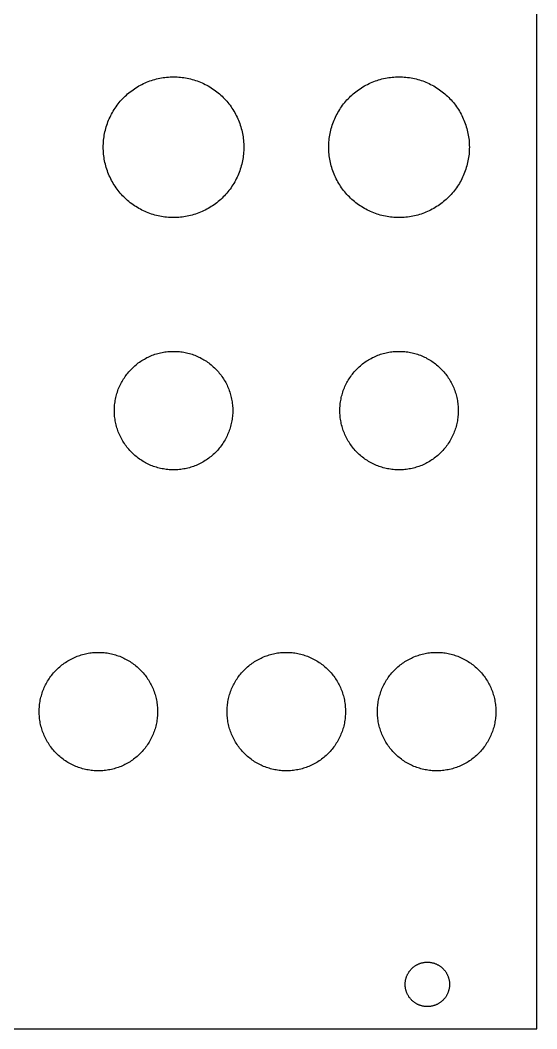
# Model space of a CAD drawing. Extents: x 8 to 190, y 0 to 129.
# Drawn here: x 155.6 to 190.5, y 0.3 to 68.3 of the extents above; entities that cross this region are included whole.
import ezdxf

# ---------------------------------------------------------------- set-up
doc = ezdxf.new("R2010")
doc.units = 0

msp = doc.modelspace()

# ---------------------------------------------------------------- linework, layer by layer
at = {"color": 34, "true_color": 0x008000}
for points in [[(7.93115, 0.254, 0), (190.471044, 0.254, 0), (190.471044, 128.754124, 0), (7.93115, 128.754124, 0), (7.93115, 0.254, 0)], [(161.169096, 59.767978, 0), (161.17062, 59.884564, 0), (161.174938, 60.00115, 0), (161.18205, 60.117482, 0), (161.191956, 60.23356, 0), (161.20491, 60.349384, 0), (161.220404, 60.464954, 0), (161.238946, 60.580016, 0), (161.260282, 60.69457, 0), (161.284412, 60.808616, 0), (161.311336, 60.922154, 0), (161.341054, 61.03493, 0), (161.373566, 61.146944, 0), (161.408872, 61.257942, 0), (161.446718, 61.368178, 0), (161.487358, 61.477398, 0), (161.530792, 61.585856, 0), (161.576512, 61.69279, 0), (161.625026, 61.798962, 0), (161.676334, 61.90361, 0), (161.729928, 62.007242, 0), (161.786316, 62.10935, 0), (161.84499, 62.209934, 0), (161.90595, 62.309248, 0), (161.969704, 62.407038, 0), (162.03549, 62.50305, 0), (162.103816, 62.597538, 0), (162.174428, 62.690248, 0), (162.247326, 62.781434, 0), (162.322256, 62.870588, 0), (162.399472, 62.957964, 0), (162.478974, 63.043308, 0), (162.560254, 63.126874, 0), (162.64382, 63.208154, 0), (162.729164, 63.287656, 0), (162.81654, 63.364872, 0), (162.905694, 63.439802, 0), (162.99688, 63.5127, 0), (163.08959, 63.583312, 0), (163.184078, 63.651638, 0), (163.28009, 63.717424, 0), (163.37788, 63.781178, 0), (163.477194, 63.842138, 0), (163.577778, 63.900812, 0), (163.679886, 63.9572, 0), (163.783518, 64.010794, 0), (163.888166, 64.062102, 0), (163.994338, 64.110616, 0), (164.101272, 64.156336, 0), (164.20973, 64.19977, 0), (164.31895, 64.24041, 0), (164.429186, 64.278256, 0), (164.540184, 64.313562, 0), (164.652198, 64.346074, 0), (164.764974, 64.375792, 0), (164.878512, 64.402716, 0), (164.992558, 64.426846, 0), (165.107112, 64.448182, 0), (165.222174, 64.466724, 0), (165.337744, 64.482218, 0), (165.453568, 64.495172, 0), (165.569646, 64.505078, 0), (165.685978, 64.51219, 0), (165.802564, 64.516508, 0), (165.91915, 64.518032, 0), (166.035736, 64.516508, 0), (166.152322, 64.51219, 0), (166.268654, 64.505078, 0), (166.384732, 64.495172, 0), (166.500556, 64.482218, 0), (166.616126, 64.466724, 0), (166.731188, 64.448182, 0), (166.845742, 64.426846, 0), (166.959788, 64.402716, 0), (167.073326, 64.375792, 0), (167.186102, 64.346074, 0), (167.298116, 64.313562, 0), (167.409114, 64.278256, 0), (167.51935, 64.24041, 0), (167.62857, 64.19977, 0), (167.737028, 64.156336, 0), (167.843962, 64.110616, 0), (167.950134, 64.062102, 0), (168.054782, 64.010794, 0), (168.158414, 63.9572, 0), (168.260522, 63.900812, 0), (168.361106, 63.842138, 0), (168.46042, 63.781178, 0), (168.55821, 63.717424, 0), (168.654222, 63.651638, 0), (168.74871, 63.583312, 0), (168.84142, 63.5127, 0), (168.932606, 63.439802, 0), (169.02176, 63.364872, 0), (169.109136, 63.287656, 0), (169.19448, 63.208154, 0), (169.278046, 63.126874, 0), (169.359326, 63.043308, 0), (169.438828, 62.957964, 0), (169.516044, 62.870588, 0), (169.590974, 62.781434, 0), (169.663872, 62.690248, 0), (169.734484, 62.597538, 0), (169.80281, 62.50305, 0), (169.868596, 62.407038, 0), (169.93235, 62.309248, 0), (169.99331, 62.209934, 0), (170.051984, 62.10935, 0), (170.108372, 62.007242, 0), (170.161966, 61.90361, 0), (170.213274, 61.798962, 0), (170.261788, 61.69279, 0), (170.307508, 61.585856, 0), (170.350942, 61.477398, 0), (170.391582, 61.368178, 0), (170.429428, 61.257942, 0), (170.464734, 61.146944, 0), (170.497246, 61.03493, 0), (170.526964, 60.922154, 0), (170.553888, 60.808616, 0), (170.578018, 60.69457, 0), (170.599354, 60.580016, 0), (170.617896, 60.464954, 0), (170.63339, 60.349384, 0), (170.646344, 60.23356, 0), (170.65625, 60.117482, 0), (170.663362, 60.00115, 0), (170.66768, 59.884564, 0), (170.669204, 59.767978, 0), (170.66768, 59.651392, 0), (170.663362, 59.534806, 0), (170.65625, 59.418474, 0), (170.646344, 59.302396, 0), (170.63339, 59.186572, 0), (170.617896, 59.071002, 0), (170.599354, 58.95594, 0), (170.578018, 58.841386, 0), (170.553888, 58.72734, 0), (170.526964, 58.613802, 0), (170.497246, 58.501026, 0), (170.464734, 58.389012, 0), (170.429428, 58.278014, 0), (170.391582, 58.167778, 0), (170.350942, 58.058558, 0), (170.307508, 57.9501, 0), (170.261788, 57.843166, 0), (170.213274, 57.736994, 0), (170.161966, 57.632346, 0), (170.108372, 57.528714, 0), (170.051984, 57.426606, 0), (169.99331, 57.326022, 0), (169.93235, 57.226708, 0), (169.868596, 57.128918, 0), (169.80281, 57.032906, 0), (169.734484, 56.938418, 0), (169.663872, 56.845708, 0), (169.590974, 56.754522, 0), (169.516044, 56.665368, 0), (169.438828, 56.577992, 0), (169.359326, 56.492648, 0), (169.278046, 56.409082, 0), (169.19448, 56.327802, 0), (169.109136, 56.2483, 0), (169.02176, 56.171084, 0), (168.932606, 56.096154, 0), (168.84142, 56.023256, 0), (168.74871, 55.952644, 0), (168.654222, 55.884318, 0), (168.55821, 55.818532, 0), (168.46042, 55.754778, 0), (168.361106, 55.693818, 0), (168.260522, 55.635144, 0), (168.158414, 55.578756, 0), (168.054782, 55.525162, 0), (167.950134, 55.473854, 0), (167.843962, 55.42534, 0), (167.737028, 55.37962, 0), (167.62857, 55.336186, 0), (167.51935, 55.295546, 0), (167.409114, 55.2577, 0), (167.298116, 55.222394, 0), (167.186102, 55.189882, 0), (167.073326, 55.160164, 0), (166.959788, 55.13324, 0), (166.845742, 55.10911, 0), (166.731188, 55.087774, 0), (166.616126, 55.069232, 0), (166.500556, 55.053738, 0), (166.384732, 55.040784, 0), (166.268654, 55.030878, 0), (166.152322, 55.023766, 0), (166.035736, 55.019448, 0), (165.91915, 55.017924, 0), (165.802564, 55.019448, 0), (165.685978, 55.023766, 0), (165.569646, 55.030878, 0), (165.453568, 55.040784, 0), (165.337744, 55.053738, 0), (165.222174, 55.069232, 0), (165.107112, 55.087774, 0), (164.992558, 55.10911, 0), (164.878512, 55.13324, 0), (164.764974, 55.160164, 0), (164.652198, 55.189882, 0), (164.540184, 55.222394, 0), (164.429186, 55.2577, 0), (164.31895, 55.295546, 0), (164.20973, 55.336186, 0), (164.101272, 55.37962, 0), (163.994338, 55.42534, 0), (163.888166, 55.473854, 0), (163.783518, 55.525162, 0), (163.679886, 55.578756, 0), (163.577778, 55.635144, 0), (163.477194, 55.693818, 0), (163.37788, 55.754778, 0), (163.28009, 55.818532, 0), (163.184078, 55.884318, 0), (163.08959, 55.952644, 0), (162.99688, 56.023256, 0), (162.905694, 56.096154, 0), (162.81654, 56.171084, 0), (162.729164, 56.2483, 0), (162.64382, 56.327802, 0), (162.560254, 56.409082, 0), (162.478974, 56.492648, 0), (162.399472, 56.577992, 0), (162.322256, 56.665368, 0), (162.247326, 56.754522, 0), (162.174428, 56.845708, 0), (162.103816, 56.938418, 0), (162.03549, 57.032906, 0), (161.969704, 57.128918, 0), (161.90595, 57.226708, 0), (161.84499, 57.326022, 0), (161.786316, 57.426606, 0), (161.729928, 57.528714, 0), (161.676334, 57.632346, 0), (161.625026, 57.736994, 0), (161.576512, 57.843166, 0), (161.530792, 57.9501, 0), (161.487358, 58.058558, 0), (161.446718, 58.167778, 0), (161.408872, 58.278014, 0), (161.373566, 58.389012, 0), (161.341054, 58.501026, 0), (161.311336, 58.613802, 0), (161.284412, 58.72734, 0), (161.260282, 58.841386, 0), (161.238946, 58.95594, 0), (161.220404, 59.071002, 0), (161.20491, 59.186572, 0), (161.191956, 59.302396, 0), (161.18205, 59.418474, 0), (161.174938, 59.534806, 0), (161.17062, 59.651392, 0), (161.169096, 59.767978, 0)], [(176.409096, 59.767978, 0), (176.41062, 59.884564, 0), (176.414938, 60.00115, 0), (176.42205, 60.117482, 0), (176.431956, 60.23356, 0), (176.44491, 60.349384, 0), (176.460404, 60.464954, 0), (176.478946, 60.580016, 0), (176.500282, 60.69457, 0), (176.524412, 60.808616, 0), (176.551336, 60.922154, 0), (176.581054, 61.03493, 0), (176.613566, 61.146944, 0), (176.648872, 61.257942, 0), (176.686718, 61.368178, 0), (176.727358, 61.477398, 0), (176.770792, 61.585856, 0), (176.816512, 61.69279, 0), (176.865026, 61.798962, 0), (176.916334, 61.90361, 0), (176.969928, 62.007242, 0), (177.026316, 62.10935, 0), (177.08499, 62.209934, 0), (177.14595, 62.309248, 0), (177.209704, 62.407038, 0), (177.27549, 62.50305, 0), (177.343816, 62.597538, 0), (177.414428, 62.690248, 0), (177.487326, 62.781434, 0), (177.562256, 62.870588, 0), (177.639472, 62.957964, 0), (177.718974, 63.043308, 0), (177.800254, 63.126874, 0), (177.88382, 63.208154, 0), (177.969164, 63.287656, 0), (178.05654, 63.364872, 0), (178.145694, 63.439802, 0), (178.23688, 63.5127, 0), (178.32959, 63.583312, 0), (178.424078, 63.651638, 0), (178.52009, 63.717424, 0), (178.61788, 63.781178, 0), (178.717194, 63.842138, 0), (178.817778, 63.900812, 0), (178.919886, 63.9572, 0), (179.023518, 64.010794, 0), (179.128166, 64.062102, 0), (179.234338, 64.110616, 0), (179.341272, 64.156336, 0), (179.44973, 64.19977, 0), (179.55895, 64.24041, 0), (179.669186, 64.278256, 0), (179.780184, 64.313562, 0), (179.892198, 64.346074, 0), (180.004974, 64.375792, 0), (180.118512, 64.402716, 0), (180.232558, 64.426846, 0), (180.347112, 64.448182, 0), (180.462174, 64.466724, 0), (180.577744, 64.482218, 0), (180.693568, 64.495172, 0), (180.809646, 64.505078, 0), (180.925978, 64.51219, 0), (181.042564, 64.516508, 0), (181.15915, 64.518032, 0), (181.275736, 64.516508, 0), (181.392322, 64.51219, 0), (181.508654, 64.505078, 0), (181.624732, 64.495172, 0), (181.740556, 64.482218, 0), (181.856126, 64.466724, 0), (181.971188, 64.448182, 0), (182.085742, 64.426846, 0), (182.199788, 64.402716, 0), (182.313326, 64.375792, 0), (182.426102, 64.346074, 0), (182.538116, 64.313562, 0), (182.649114, 64.278256, 0), (182.75935, 64.24041, 0), (182.86857, 64.19977, 0), (182.977028, 64.156336, 0), (183.083962, 64.110616, 0), (183.190134, 64.062102, 0), (183.294782, 64.010794, 0), (183.398414, 63.9572, 0), (183.500522, 63.900812, 0), (183.601106, 63.842138, 0), (183.70042, 63.781178, 0), (183.79821, 63.717424, 0), (183.894222, 63.651638, 0), (183.98871, 63.583312, 0), (184.08142, 63.5127, 0), (184.172606, 63.439802, 0), (184.26176, 63.364872, 0), (184.349136, 63.287656, 0), (184.43448, 63.208154, 0), (184.518046, 63.126874, 0), (184.599326, 63.043308, 0), (184.678828, 62.957964, 0), (184.756044, 62.870588, 0), (184.830974, 62.781434, 0), (184.903872, 62.690248, 0), (184.974484, 62.597538, 0), (185.04281, 62.50305, 0), (185.108596, 62.407038, 0), (185.17235, 62.309248, 0), (185.23331, 62.209934, 0), (185.291984, 62.10935, 0), (185.348372, 62.007242, 0), (185.401966, 61.90361, 0), (185.453274, 61.798962, 0), (185.501788, 61.69279, 0), (185.547508, 61.585856, 0), (185.590942, 61.477398, 0), (185.631582, 61.368178, 0), (185.669428, 61.257942, 0), (185.704734, 61.146944, 0), (185.737246, 61.03493, 0), (185.766964, 60.922154, 0), (185.793888, 60.808616, 0), (185.818018, 60.69457, 0), (185.839354, 60.580016, 0), (185.857896, 60.464954, 0), (185.87339, 60.349384, 0), (185.886344, 60.23356, 0), (185.89625, 60.117482, 0), (185.903362, 60.00115, 0), (185.90768, 59.884564, 0), (185.909204, 59.767978, 0), (185.90768, 59.651392, 0), (185.903362, 59.534806, 0), (185.89625, 59.418474, 0), (185.886344, 59.302396, 0), (185.87339, 59.186572, 0), (185.857896, 59.071002, 0), (185.839354, 58.95594, 0), (185.818018, 58.841386, 0), (185.793888, 58.72734, 0), (185.766964, 58.613802, 0), (185.737246, 58.501026, 0), (185.704734, 58.389012, 0), (185.669428, 58.278014, 0), (185.631582, 58.167778, 0), (185.590942, 58.058558, 0), (185.547508, 57.9501, 0), (185.501788, 57.843166, 0), (185.453274, 57.736994, 0), (185.401966, 57.632346, 0), (185.348372, 57.528714, 0), (185.291984, 57.426606, 0), (185.23331, 57.326022, 0), (185.17235, 57.226708, 0), (185.108596, 57.128918, 0), (185.04281, 57.032906, 0), (184.974484, 56.938418, 0), (184.903872, 56.845708, 0), (184.830974, 56.754522, 0), (184.756044, 56.665368, 0), (184.678828, 56.577992, 0), (184.599326, 56.492648, 0), (184.518046, 56.409082, 0), (184.43448, 56.327802, 0), (184.349136, 56.2483, 0), (184.26176, 56.171084, 0), (184.172606, 56.096154, 0), (184.08142, 56.023256, 0), (183.98871, 55.952644, 0), (183.894222, 55.884318, 0), (183.79821, 55.818532, 0), (183.70042, 55.754778, 0), (183.601106, 55.693818, 0), (183.500522, 55.635144, 0), (183.398414, 55.578756, 0), (183.294782, 55.525162, 0), (183.190134, 55.473854, 0), (183.083962, 55.42534, 0), (182.977028, 55.37962, 0), (182.86857, 55.336186, 0), (182.75935, 55.295546, 0), (182.649114, 55.2577, 0), (182.538116, 55.222394, 0), (182.426102, 55.189882, 0), (182.313326, 55.160164, 0), (182.199788, 55.13324, 0), (182.085742, 55.10911, 0), (181.971188, 55.087774, 0), (181.856126, 55.069232, 0), (181.740556, 55.053738, 0), (181.624732, 55.040784, 0), (181.508654, 55.030878, 0), (181.392322, 55.023766, 0), (181.275736, 55.019448, 0), (181.15915, 55.017924, 0), (181.042564, 55.019448, 0), (180.925978, 55.023766, 0), (180.809646, 55.030878, 0), (180.693568, 55.040784, 0), (180.577744, 55.053738, 0), (180.462174, 55.069232, 0), (180.347112, 55.087774, 0), (180.232558, 55.10911, 0), (180.118512, 55.13324, 0), (180.004974, 55.160164, 0), (179.892198, 55.189882, 0), (179.780184, 55.222394, 0), (179.669186, 55.2577, 0), (179.55895, 55.295546, 0), (179.44973, 55.336186, 0), (179.341272, 55.37962, 0), (179.234338, 55.42534, 0), (179.128166, 55.473854, 0), (179.023518, 55.525162, 0), (178.919886, 55.578756, 0), (178.817778, 55.635144, 0), (178.717194, 55.693818, 0), (178.61788, 55.754778, 0), (178.52009, 55.818532, 0), (178.424078, 55.884318, 0), (178.32959, 55.952644, 0), (178.23688, 56.023256, 0), (178.145694, 56.096154, 0), (178.05654, 56.171084, 0), (177.969164, 56.2483, 0), (177.88382, 56.327802, 0), (177.800254, 56.409082, 0), (177.718974, 56.492648, 0), (177.639472, 56.577992, 0), (177.562256, 56.665368, 0), (177.487326, 56.754522, 0), (177.414428, 56.845708, 0), (177.343816, 56.938418, 0), (177.27549, 57.032906, 0), (177.209704, 57.128918, 0), (177.14595, 57.226708, 0), (177.08499, 57.326022, 0), (177.026316, 57.426606, 0), (176.969928, 57.528714, 0), (176.916334, 57.632346, 0), (176.865026, 57.736994, 0), (176.816512, 57.843166, 0), (176.770792, 57.9501, 0), (176.727358, 58.058558, 0), (176.686718, 58.167778, 0), (176.648872, 58.278014, 0), (176.613566, 58.389012, 0), (176.581054, 58.501026, 0), (176.551336, 58.613802, 0), (176.524412, 58.72734, 0), (176.500282, 58.841386, 0), (176.478946, 58.95594, 0), (176.460404, 59.071002, 0), (176.44491, 59.186572, 0), (176.431956, 59.302396, 0), (176.42205, 59.418474, 0), (176.414938, 59.534806, 0), (176.41062, 59.651392, 0), (176.409096, 59.767978, 0)], [(161.919158, 41.987978, 0), (161.920428, 42.086022, 0), (161.923984, 42.18432, 0), (161.93008, 42.28211, 0), (161.938462, 42.380154, 0), (161.94913, 42.47769, 0), (161.962338, 42.574972, 0), (161.978086, 42.671746, 0), (161.99612, 42.768266, 0), (162.01644, 42.864278, 0), (162.039046, 42.959782, 0), (162.063938, 43.054778, 0), (162.09137, 43.149012, 0), (162.121088, 43.242738, 0), (162.153092, 43.335448, 0), (162.187128, 43.42765, 0), (162.223704, 43.518582, 0), (162.262312, 43.609006, 0), (162.303206, 43.69816, 0), (162.346386, 43.786298, 0), (162.391598, 43.873674, 0), (162.438842, 43.959526, 0), (162.488118, 44.044362, 0), (162.53968, 44.127928, 0), (162.593274, 44.210224, 0), (162.6489, 44.29125, 0), (162.706304, 44.370752, 0), (162.76574, 44.448984, 0), (162.827208, 44.525438, 0), (162.8902, 44.600622, 0), (162.955478, 44.674282, 0), (163.02228, 44.746164, 0), (163.090606, 44.816522, 0), (163.160964, 44.884848, 0), (163.232846, 44.95165, 0), (163.306506, 45.016928, 0), (163.38169, 45.07992, 0), (163.458144, 45.141388, 0), (163.536376, 45.200824, 0), (163.615878, 45.258228, 0), (163.696904, 45.313854, 0), (163.7792, 45.367448, 0), (163.862766, 45.41901, 0), (163.947602, 45.468286, 0), (164.033454, 45.51553, 0), (164.12083, 45.560742, 0), (164.208968, 45.603922, 0), (164.298122, 45.644816, 0), (164.388546, 45.683424, 0), (164.479478, 45.72, 0), (164.57168, 45.754036, 0), (164.66439, 45.78604, 0), (164.758116, 45.815758, 0), (164.85235, 45.84319, 0), (164.947346, 45.868082, 0), (165.04285, 45.890688, 0), (165.138862, 45.911008, 0), (165.235382, 45.929042, 0), (165.332156, 45.94479, 0), (165.429438, 45.957998, 0), (165.526974, 45.968666, 0), (165.625018, 45.977048, 0), (165.722808, 45.983144, 0), (165.821106, 45.9867, 0), (165.91915, 45.98797, 0), (166.017194, 45.9867, 0), (166.115492, 45.983144, 0), (166.213282, 45.977048, 0), (166.311326, 45.968666, 0), (166.408862, 45.957998, 0), (166.506144, 45.94479, 0), (166.602918, 45.929042, 0), (166.699438, 45.911008, 0), (166.79545, 45.890688, 0), (166.890954, 45.868082, 0), (166.98595, 45.84319, 0), (167.080184, 45.815758, 0), (167.17391, 45.78604, 0), (167.26662, 45.754036, 0), (167.358822, 45.72, 0), (167.449754, 45.683424, 0), (167.540178, 45.644816, 0), (167.629332, 45.603922, 0), (167.71747, 45.560742, 0), (167.804846, 45.51553, 0), (167.890698, 45.468286, 0), (167.975534, 45.41901, 0), (168.0591, 45.367448, 0), (168.141396, 45.313854, 0), (168.222422, 45.258228, 0), (168.301924, 45.200824, 0), (168.380156, 45.141388, 0), (168.45661, 45.07992, 0), (168.531794, 45.016928, 0), (168.605454, 44.95165, 0), (168.677336, 44.884848, 0), (168.747694, 44.816522, 0), (168.81602, 44.746164, 0), (168.882822, 44.674282, 0), (168.9481, 44.600622, 0), (169.011092, 44.525438, 0), (169.07256, 44.448984, 0), (169.131996, 44.370752, 0), (169.1894, 44.29125, 0), (169.245026, 44.210224, 0), (169.29862, 44.127928, 0), (169.350182, 44.044362, 0), (169.399458, 43.959526, 0), (169.446702, 43.873674, 0), (169.491914, 43.786298, 0), (169.535094, 43.69816, 0), (169.575988, 43.609006, 0), (169.614596, 43.518582, 0), (169.651172, 43.42765, 0), (169.685208, 43.335448, 0), (169.717212, 43.242738, 0), (169.74693, 43.149012, 0), (169.774362, 43.054778, 0), (169.799254, 42.959782, 0), (169.82186, 42.864278, 0), (169.84218, 42.768266, 0), (169.860214, 42.671746, 0), (169.875962, 42.574972, 0), (169.88917, 42.47769, 0), (169.899838, 42.380154, 0), (169.90822, 42.28211, 0), (169.914316, 42.18432, 0), (169.917872, 42.086022, 0), (169.919142, 41.987978, 0), (169.917872, 41.889934, 0), (169.914316, 41.791636, 0), (169.90822, 41.693846, 0), (169.899838, 41.595802, 0), (169.88917, 41.498266, 0), (169.875962, 41.400984, 0), (169.860214, 41.30421, 0), (169.84218, 41.20769, 0), (169.82186, 41.111678, 0), (169.799254, 41.016174, 0), (169.774362, 40.921178, 0), (169.74693, 40.826944, 0), (169.717212, 40.733218, 0), (169.685208, 40.640508, 0), (169.651172, 40.548306, 0), (169.614596, 40.457374, 0), (169.575988, 40.36695, 0), (169.535094, 40.277796, 0), (169.491914, 40.189658, 0), (169.446702, 40.102282, 0), (169.399458, 40.01643, 0), (169.350182, 39.931594, 0), (169.29862, 39.848028, 0), (169.245026, 39.765732, 0), (169.1894, 39.684706, 0), (169.131996, 39.605204, 0), (169.07256, 39.526972, 0), (169.011092, 39.450518, 0), (168.9481, 39.375334, 0), (168.882822, 39.301674, 0), (168.81602, 39.229792, 0), (168.747694, 39.159434, 0), (168.677336, 39.091108, 0), (168.605454, 39.024306, 0), (168.531794, 38.959028, 0), (168.45661, 38.896036, 0), (168.380156, 38.834568, 0), (168.301924, 38.775132, 0), (168.222422, 38.717728, 0), (168.141396, 38.662102, 0), (168.0591, 38.608508, 0), (167.975534, 38.556946, 0), (167.890698, 38.50767, 0), (167.804846, 38.460426, 0), (167.71747, 38.415214, 0), (167.629332, 38.372034, 0), (167.540178, 38.33114, 0), (167.449754, 38.292532, 0), (167.358822, 38.255956, 0), (167.26662, 38.22192, 0), (167.17391, 38.189916, 0), (167.080184, 38.160198, 0), (166.98595, 38.132766, 0), (166.890954, 38.107874, 0), (166.79545, 38.085268, 0), (166.699438, 38.064948, 0), (166.602918, 38.046914, 0), (166.506144, 38.031166, 0), (166.408862, 38.017958, 0), (166.311326, 38.00729, 0), (166.213282, 37.998908, 0), (166.115492, 37.992812, 0), (166.017194, 37.989256, 0), (165.91915, 37.987986, 0), (165.821106, 37.989256, 0), (165.722808, 37.992812, 0), (165.625018, 37.998908, 0), (165.526974, 38.00729, 0), (165.429438, 38.017958, 0), (165.332156, 38.031166, 0), (165.235382, 38.046914, 0), (165.138862, 38.064948, 0), (165.04285, 38.085268, 0), (164.947346, 38.107874, 0), (164.85235, 38.132766, 0), (164.758116, 38.160198, 0), (164.66439, 38.189916, 0), (164.57168, 38.22192, 0), (164.479478, 38.255956, 0), (164.388546, 38.292532, 0), (164.298122, 38.33114, 0), (164.208968, 38.372034, 0), (164.12083, 38.415214, 0), (164.033454, 38.460426, 0), (163.947602, 38.50767, 0), (163.862766, 38.556946, 0), (163.7792, 38.608508, 0), (163.696904, 38.662102, 0), (163.615878, 38.717728, 0), (163.536376, 38.775132, 0), (163.458144, 38.834568, 0), (163.38169, 38.896036, 0), (163.306506, 38.959028, 0), (163.232846, 39.024306, 0), (163.160964, 39.091108, 0), (163.090606, 39.159434, 0), (163.02228, 39.229792, 0), (162.955478, 39.301674, 0), (162.8902, 39.375334, 0), (162.827208, 39.450518, 0), (162.76574, 39.526972, 0), (162.706304, 39.605204, 0), (162.6489, 39.684706, 0), (162.593274, 39.765732, 0), (162.53968, 39.848028, 0), (162.488118, 39.931594, 0), (162.438842, 40.01643, 0), (162.391598, 40.102282, 0), (162.346386, 40.189658, 0), (162.303206, 40.277796, 0), (162.262312, 40.36695, 0), (162.223704, 40.457374, 0), (162.187128, 40.548306, 0), (162.153092, 40.640508, 0), (162.121088, 40.733218, 0), (162.09137, 40.826944, 0), (162.063938, 40.921178, 0), (162.039046, 41.016174, 0), (162.01644, 41.111678, 0), (161.99612, 41.20769, 0), (161.978086, 41.30421, 0), (161.962338, 41.400984, 0), (161.94913, 41.498266, 0), (161.938462, 41.595802, 0), (161.93008, 41.693846, 0), (161.923984, 41.791636, 0), (161.920428, 41.889934, 0), (161.919158, 41.987978, 0)], [(177.159158, 41.987978, 0), (177.160428, 42.086022, 0), (177.163984, 42.18432, 0), (177.17008, 42.28211, 0), (177.178462, 42.380154, 0), (177.18913, 42.47769, 0), (177.202338, 42.574972, 0), (177.218086, 42.671746, 0), (177.23612, 42.768266, 0), (177.25644, 42.864278, 0), (177.279046, 42.959782, 0), (177.303938, 43.054778, 0), (177.33137, 43.149012, 0), (177.361088, 43.242738, 0), (177.393092, 43.335448, 0), (177.427128, 43.42765, 0), (177.463704, 43.518582, 0), (177.502312, 43.609006, 0), (177.543206, 43.69816, 0), (177.586386, 43.786298, 0), (177.631598, 43.873674, 0), (177.678842, 43.959526, 0), (177.728118, 44.044362, 0), (177.77968, 44.127928, 0), (177.833274, 44.210224, 0), (177.8889, 44.29125, 0), (177.946304, 44.370752, 0), (178.00574, 44.448984, 0), (178.067208, 44.525438, 0), (178.1302, 44.600622, 0), (178.195478, 44.674282, 0), (178.26228, 44.746164, 0), (178.330606, 44.816522, 0), (178.400964, 44.884848, 0), (178.472846, 44.95165, 0), (178.546506, 45.016928, 0), (178.62169, 45.07992, 0), (178.698144, 45.141388, 0), (178.776376, 45.200824, 0), (178.855878, 45.258228, 0), (178.936904, 45.313854, 0), (179.0192, 45.367448, 0), (179.102766, 45.41901, 0), (179.187602, 45.468286, 0), (179.273454, 45.51553, 0), (179.36083, 45.560742, 0), (179.448968, 45.603922, 0), (179.538122, 45.644816, 0), (179.628546, 45.683424, 0), (179.719478, 45.72, 0), (179.81168, 45.754036, 0), (179.90439, 45.78604, 0), (179.998116, 45.815758, 0), (180.09235, 45.84319, 0), (180.187346, 45.868082, 0), (180.28285, 45.890688, 0), (180.378862, 45.911008, 0), (180.475382, 45.929042, 0), (180.572156, 45.94479, 0), (180.669438, 45.957998, 0), (180.766974, 45.968666, 0), (180.865018, 45.977048, 0), (180.962808, 45.983144, 0), (181.061106, 45.9867, 0), (181.15915, 45.98797, 0), (181.257194, 45.9867, 0), (181.355492, 45.983144, 0), (181.453282, 45.977048, 0), (181.551326, 45.968666, 0), (181.648862, 45.957998, 0), (181.746144, 45.94479, 0), (181.842918, 45.929042, 0), (181.939438, 45.911008, 0), (182.03545, 45.890688, 0), (182.130954, 45.868082, 0), (182.22595, 45.84319, 0), (182.320184, 45.815758, 0), (182.41391, 45.78604, 0), (182.50662, 45.754036, 0), (182.598822, 45.72, 0), (182.689754, 45.683424, 0), (182.780178, 45.644816, 0), (182.869332, 45.603922, 0), (182.95747, 45.560742, 0), (183.044846, 45.51553, 0), (183.130698, 45.468286, 0), (183.215534, 45.41901, 0), (183.2991, 45.367448, 0), (183.381396, 45.313854, 0), (183.462422, 45.258228, 0), (183.541924, 45.200824, 0), (183.620156, 45.141388, 0), (183.69661, 45.07992, 0), (183.771794, 45.016928, 0), (183.845454, 44.95165, 0), (183.917336, 44.884848, 0), (183.987694, 44.816522, 0), (184.05602, 44.746164, 0), (184.122822, 44.674282, 0), (184.1881, 44.600622, 0), (184.251092, 44.525438, 0), (184.31256, 44.448984, 0), (184.371996, 44.370752, 0), (184.4294, 44.29125, 0), (184.485026, 44.210224, 0), (184.53862, 44.127928, 0), (184.590182, 44.044362, 0), (184.639458, 43.959526, 0), (184.686702, 43.873674, 0), (184.731914, 43.786298, 0), (184.775094, 43.69816, 0), (184.815988, 43.609006, 0), (184.854596, 43.518582, 0), (184.891172, 43.42765, 0), (184.925208, 43.335448, 0), (184.957212, 43.242738, 0), (184.98693, 43.149012, 0), (185.014362, 43.054778, 0), (185.039254, 42.959782, 0), (185.06186, 42.864278, 0), (185.08218, 42.768266, 0), (185.100214, 42.671746, 0), (185.115962, 42.574972, 0), (185.12917, 42.47769, 0), (185.139838, 42.380154, 0), (185.14822, 42.28211, 0), (185.154316, 42.18432, 0), (185.157872, 42.086022, 0), (185.159142, 41.987978, 0), (185.157872, 41.889934, 0), (185.154316, 41.791636, 0), (185.14822, 41.693846, 0), (185.139838, 41.595802, 0), (185.12917, 41.498266, 0), (185.115962, 41.400984, 0), (185.100214, 41.30421, 0), (185.08218, 41.20769, 0), (185.06186, 41.111678, 0), (185.039254, 41.016174, 0), (185.014362, 40.921178, 0), (184.98693, 40.826944, 0), (184.957212, 40.733218, 0), (184.925208, 40.640508, 0), (184.891172, 40.548306, 0), (184.854596, 40.457374, 0), (184.815988, 40.36695, 0), (184.775094, 40.277796, 0), (184.731914, 40.189658, 0), (184.686702, 40.102282, 0), (184.639458, 40.01643, 0), (184.590182, 39.931594, 0), (184.53862, 39.848028, 0), (184.485026, 39.765732, 0), (184.4294, 39.684706, 0), (184.371996, 39.605204, 0), (184.31256, 39.526972, 0), (184.251092, 39.450518, 0), (184.1881, 39.375334, 0), (184.122822, 39.301674, 0), (184.05602, 39.229792, 0), (183.987694, 39.159434, 0), (183.917336, 39.091108, 0), (183.845454, 39.024306, 0), (183.771794, 38.959028, 0), (183.69661, 38.896036, 0), (183.620156, 38.834568, 0), (183.541924, 38.775132, 0), (183.462422, 38.717728, 0), (183.381396, 38.662102, 0), (183.2991, 38.608508, 0), (183.215534, 38.556946, 0), (183.130698, 38.50767, 0), (183.044846, 38.460426, 0), (182.95747, 38.415214, 0), (182.869332, 38.372034, 0), (182.780178, 38.33114, 0), (182.689754, 38.292532, 0), (182.598822, 38.255956, 0), (182.50662, 38.22192, 0), (182.41391, 38.189916, 0), (182.320184, 38.160198, 0), (182.22595, 38.132766, 0), (182.130954, 38.107874, 0), (182.03545, 38.085268, 0), (181.939438, 38.064948, 0), (181.842918, 38.046914, 0), (181.746144, 38.031166, 0), (181.648862, 38.017958, 0), (181.551326, 38.00729, 0), (181.453282, 37.998908, 0), (181.355492, 37.992812, 0), (181.257194, 37.989256, 0), (181.15915, 37.987986, 0), (181.061106, 37.989256, 0), (180.962808, 37.992812, 0), (180.865018, 37.998908, 0), (180.766974, 38.00729, 0), (180.669438, 38.017958, 0), (180.572156, 38.031166, 0), (180.475382, 38.046914, 0), (180.378862, 38.064948, 0), (180.28285, 38.085268, 0), (180.187346, 38.107874, 0), (180.09235, 38.132766, 0), (179.998116, 38.160198, 0), (179.90439, 38.189916, 0), (179.81168, 38.22192, 0), (179.719478, 38.255956, 0), (179.628546, 38.292532, 0), (179.538122, 38.33114, 0), (179.448968, 38.372034, 0), (179.36083, 38.415214, 0), (179.273454, 38.460426, 0), (179.187602, 38.50767, 0), (179.102766, 38.556946, 0), (179.0192, 38.608508, 0), (178.936904, 38.662102, 0), (178.855878, 38.717728, 0), (178.776376, 38.775132, 0), (178.698144, 38.834568, 0), (178.62169, 38.896036, 0), (178.546506, 38.959028, 0), (178.472846, 39.024306, 0), (178.400964, 39.091108, 0), (178.330606, 39.159434, 0), (178.26228, 39.229792, 0), (178.195478, 39.301674, 0), (178.1302, 39.375334, 0), (178.067208, 39.450518, 0), (178.00574, 39.526972, 0), (177.946304, 39.605204, 0), (177.8889, 39.684706, 0), (177.833274, 39.765732, 0), (177.77968, 39.848028, 0), (177.728118, 39.931594, 0), (177.678842, 40.01643, 0), (177.631598, 40.102282, 0), (177.586386, 40.189658, 0), (177.543206, 40.277796, 0), (177.502312, 40.36695, 0), (177.463704, 40.457374, 0), (177.427128, 40.548306, 0), (177.393092, 40.640508, 0), (177.361088, 40.733218, 0), (177.33137, 40.826944, 0), (177.303938, 40.921178, 0), (177.279046, 41.016174, 0), (177.25644, 41.111678, 0), (177.23612, 41.20769, 0), (177.218086, 41.30421, 0), (177.202338, 41.400984, 0), (177.18913, 41.498266, 0), (177.178462, 41.595802, 0), (177.17008, 41.693846, 0), (177.163984, 41.791636, 0), (177.160428, 41.889934, 0), (177.159158, 41.987978, 0)], [(156.839158, 21.667978, 0), (156.840428, 21.766022, 0), (156.843984, 21.86432, 0), (156.85008, 21.96211, 0), (156.858462, 22.060154, 0), (156.86913, 22.15769, 0), (156.882338, 22.254972, 0), (156.898086, 22.351746, 0), (156.91612, 22.448266, 0), (156.93644, 22.544278, 0), (156.959046, 22.639782, 0), (156.983938, 22.734778, 0), (157.01137, 22.829012, 0), (157.041088, 22.922738, 0), (157.073092, 23.015448, 0), (157.107128, 23.10765, 0), (157.143704, 23.198582, 0), (157.182312, 23.289006, 0), (157.223206, 23.37816, 0), (157.266386, 23.466298, 0), (157.311598, 23.553674, 0), (157.358842, 23.639526, 0), (157.408118, 23.724362, 0), (157.45968, 23.807928, 0), (157.513274, 23.890224, 0), (157.5689, 23.97125, 0), (157.626304, 24.050752, 0), (157.68574, 24.128984, 0), (157.747208, 24.205438, 0), (157.8102, 24.280622, 0), (157.875478, 24.354282, 0), (157.94228, 24.426164, 0), (158.010606, 24.496522, 0), (158.080964, 24.564848, 0), (158.152846, 24.63165, 0), (158.226506, 24.696928, 0), (158.30169, 24.75992, 0), (158.378144, 24.821388, 0), (158.456376, 24.880824, 0), (158.535878, 24.938228, 0), (158.616904, 24.993854, 0), (158.6992, 25.047448, 0), (158.782766, 25.09901, 0), (158.867602, 25.148286, 0), (158.953454, 25.19553, 0), (159.04083, 25.240742, 0), (159.128968, 25.283922, 0), (159.218122, 25.324816, 0), (159.308546, 25.363424, 0), (159.399478, 25.4, 0), (159.49168, 25.434036, 0), (159.58439, 25.46604, 0), (159.678116, 25.495758, 0), (159.77235, 25.52319, 0), (159.867346, 25.548082, 0), (159.96285, 25.570688, 0), (160.058862, 25.591008, 0), (160.155382, 25.609042, 0), (160.252156, 25.62479, 0), (160.349438, 25.637998, 0), (160.446974, 25.648666, 0), (160.545018, 25.657048, 0), (160.642808, 25.663144, 0), (160.741106, 25.6667, 0), (160.83915, 25.66797, 0), (160.937194, 25.6667, 0), (161.035492, 25.663144, 0), (161.133282, 25.657048, 0), (161.231326, 25.648666, 0), (161.328862, 25.637998, 0), (161.426144, 25.62479, 0), (161.522918, 25.609042, 0), (161.619438, 25.591008, 0), (161.71545, 25.570688, 0), (161.810954, 25.548082, 0), (161.90595, 25.52319, 0), (162.000184, 25.495758, 0), (162.09391, 25.46604, 0), (162.18662, 25.434036, 0), (162.278822, 25.4, 0), (162.369754, 25.363424, 0), (162.460178, 25.324816, 0), (162.549332, 25.283922, 0), (162.63747, 25.240742, 0), (162.724846, 25.19553, 0), (162.810698, 25.148286, 0), (162.895534, 25.09901, 0), (162.9791, 25.047448, 0), (163.061396, 24.993854, 0), (163.142422, 24.938228, 0), (163.221924, 24.880824, 0), (163.300156, 24.821388, 0), (163.37661, 24.75992, 0), (163.451794, 24.696928, 0), (163.525454, 24.63165, 0), (163.597336, 24.564848, 0), (163.667694, 24.496522, 0), (163.73602, 24.426164, 0), (163.802822, 24.354282, 0), (163.8681, 24.280622, 0), (163.931092, 24.205438, 0), (163.99256, 24.128984, 0), (164.051996, 24.050752, 0), (164.1094, 23.97125, 0), (164.165026, 23.890224, 0), (164.21862, 23.807928, 0), (164.270182, 23.724362, 0), (164.319458, 23.639526, 0), (164.366702, 23.553674, 0), (164.411914, 23.466298, 0), (164.455094, 23.37816, 0), (164.495988, 23.289006, 0), (164.534596, 23.198582, 0), (164.571172, 23.10765, 0), (164.605208, 23.015448, 0), (164.637212, 22.922738, 0), (164.66693, 22.829012, 0), (164.694362, 22.734778, 0), (164.719254, 22.639782, 0), (164.74186, 22.544278, 0), (164.76218, 22.448266, 0), (164.780214, 22.351746, 0), (164.795962, 22.254972, 0), (164.80917, 22.15769, 0), (164.819838, 22.060154, 0), (164.82822, 21.96211, 0), (164.834316, 21.86432, 0), (164.837872, 21.766022, 0), (164.839142, 21.667978, 0), (164.837872, 21.569934, 0), (164.834316, 21.471636, 0), (164.82822, 21.373846, 0), (164.819838, 21.275802, 0), (164.80917, 21.178266, 0), (164.795962, 21.080984, 0), (164.780214, 20.98421, 0), (164.76218, 20.88769, 0), (164.74186, 20.791678, 0), (164.719254, 20.696174, 0), (164.694362, 20.601178, 0), (164.66693, 20.506944, 0), (164.637212, 20.413218, 0), (164.605208, 20.320508, 0), (164.571172, 20.228306, 0), (164.534596, 20.137374, 0), (164.495988, 20.04695, 0), (164.455094, 19.957796, 0), (164.411914, 19.869658, 0), (164.366702, 19.782282, 0), (164.319458, 19.69643, 0), (164.270182, 19.611594, 0), (164.21862, 19.528028, 0), (164.165026, 19.445732, 0), (164.1094, 19.364706, 0), (164.051996, 19.285204, 0), (163.99256, 19.206972, 0), (163.931092, 19.130518, 0), (163.8681, 19.055334, 0), (163.802822, 18.981674, 0), (163.73602, 18.909792, 0), (163.667694, 18.839434, 0), (163.597336, 18.771108, 0), (163.525454, 18.704306, 0), (163.451794, 18.639028, 0), (163.37661, 18.576036, 0), (163.300156, 18.514568, 0), (163.221924, 18.455132, 0), (163.142422, 18.397728, 0), (163.061396, 18.342102, 0), (162.9791, 18.288508, 0), (162.895534, 18.236946, 0), (162.810698, 18.18767, 0), (162.724846, 18.140426, 0), (162.63747, 18.095214, 0), (162.549332, 18.052034, 0), (162.460178, 18.01114, 0), (162.369754, 17.972532, 0), (162.278822, 17.935956, 0), (162.18662, 17.90192, 0), (162.09391, 17.869916, 0), (162.000184, 17.840198, 0), (161.90595, 17.812766, 0), (161.810954, 17.787874, 0), (161.71545, 17.765268, 0), (161.619438, 17.744948, 0), (161.522918, 17.726914, 0), (161.426144, 17.711166, 0), (161.328862, 17.697958, 0), (161.231326, 17.68729, 0), (161.133282, 17.678908, 0), (161.035492, 17.672812, 0), (160.937194, 17.669256, 0), (160.83915, 17.667986, 0), (160.741106, 17.669256, 0), (160.642808, 17.672812, 0), (160.545018, 17.678908, 0), (160.446974, 17.68729, 0), (160.349438, 17.697958, 0), (160.252156, 17.711166, 0), (160.155382, 17.726914, 0), (160.058862, 17.744948, 0), (159.96285, 17.765268, 0), (159.867346, 17.787874, 0), (159.77235, 17.812766, 0), (159.678116, 17.840198, 0), (159.58439, 17.869916, 0), (159.49168, 17.90192, 0), (159.399478, 17.935956, 0), (159.308546, 17.972532, 0), (159.218122, 18.01114, 0), (159.128968, 18.052034, 0), (159.04083, 18.095214, 0), (158.953454, 18.140426, 0), (158.867602, 18.18767, 0), (158.782766, 18.236946, 0), (158.6992, 18.288508, 0), (158.616904, 18.342102, 0), (158.535878, 18.397728, 0), (158.456376, 18.455132, 0), (158.378144, 18.514568, 0), (158.30169, 18.576036, 0), (158.226506, 18.639028, 0), (158.152846, 18.704306, 0), (158.080964, 18.771108, 0), (158.010606, 18.839434, 0), (157.94228, 18.909792, 0), (157.875478, 18.981674, 0), (157.8102, 19.055334, 0), (157.747208, 19.130518, 0), (157.68574, 19.206972, 0), (157.626304, 19.285204, 0), (157.5689, 19.364706, 0), (157.513274, 19.445732, 0), (157.45968, 19.528028, 0), (157.408118, 19.611594, 0), (157.358842, 19.69643, 0), (157.311598, 19.782282, 0), (157.266386, 19.869658, 0), (157.223206, 19.957796, 0), (157.182312, 20.04695, 0), (157.143704, 20.137374, 0), (157.107128, 20.228306, 0), (157.073092, 20.320508, 0), (157.041088, 20.413218, 0), (157.01137, 20.506944, 0), (156.983938, 20.601178, 0), (156.959046, 20.696174, 0), (156.93644, 20.791678, 0), (156.91612, 20.88769, 0), (156.898086, 20.98421, 0), (156.882338, 21.080984, 0), (156.86913, 21.178266, 0), (156.858462, 21.275802, 0), (156.85008, 21.373846, 0), (156.843984, 21.471636, 0), (156.840428, 21.569934, 0), (156.839158, 21.667978, 0)], [(169.539158, 21.667978, 0), (169.540428, 21.766022, 0), (169.543984, 21.86432, 0), (169.55008, 21.96211, 0), (169.558462, 22.060154, 0), (169.56913, 22.15769, 0), (169.582338, 22.254972, 0), (169.598086, 22.351746, 0), (169.61612, 22.448266, 0), (169.63644, 22.544278, 0), (169.659046, 22.639782, 0), (169.683938, 22.734778, 0), (169.71137, 22.829012, 0), (169.741088, 22.922738, 0), (169.773092, 23.015448, 0), (169.807128, 23.10765, 0), (169.843704, 23.198582, 0), (169.882312, 23.289006, 0), (169.923206, 23.37816, 0), (169.966386, 23.466298, 0), (170.011598, 23.553674, 0), (170.058842, 23.639526, 0), (170.108118, 23.724362, 0), (170.15968, 23.807928, 0), (170.213274, 23.890224, 0), (170.2689, 23.97125, 0), (170.326304, 24.050752, 0), (170.38574, 24.128984, 0), (170.447208, 24.205438, 0), (170.5102, 24.280622, 0), (170.575478, 24.354282, 0), (170.64228, 24.426164, 0), (170.710606, 24.496522, 0), (170.780964, 24.564848, 0), (170.852846, 24.63165, 0), (170.926506, 24.696928, 0), (171.00169, 24.75992, 0), (171.078144, 24.821388, 0), (171.156376, 24.880824, 0), (171.235878, 24.938228, 0), (171.316904, 24.993854, 0), (171.3992, 25.047448, 0), (171.482766, 25.09901, 0), (171.567602, 25.148286, 0), (171.653454, 25.19553, 0), (171.74083, 25.240742, 0), (171.828968, 25.283922, 0), (171.918122, 25.324816, 0), (172.008546, 25.363424, 0), (172.099478, 25.4, 0), (172.19168, 25.434036, 0), (172.28439, 25.46604, 0), (172.378116, 25.495758, 0), (172.47235, 25.52319, 0), (172.567346, 25.548082, 0), (172.66285, 25.570688, 0), (172.758862, 25.591008, 0), (172.855382, 25.609042, 0), (172.952156, 25.62479, 0), (173.049438, 25.637998, 0), (173.146974, 25.648666, 0), (173.245018, 25.657048, 0), (173.342808, 25.663144, 0), (173.441106, 25.6667, 0), (173.53915, 25.66797, 0), (173.637194, 25.6667, 0), (173.735492, 25.663144, 0), (173.833282, 25.657048, 0), (173.931326, 25.648666, 0), (174.028862, 25.637998, 0), (174.126144, 25.62479, 0), (174.222918, 25.609042, 0), (174.319438, 25.591008, 0), (174.41545, 25.570688, 0), (174.510954, 25.548082, 0), (174.60595, 25.52319, 0), (174.700184, 25.495758, 0), (174.79391, 25.46604, 0), (174.88662, 25.434036, 0), (174.978822, 25.4, 0), (175.069754, 25.363424, 0), (175.160178, 25.324816, 0), (175.249332, 25.283922, 0), (175.33747, 25.240742, 0), (175.424846, 25.19553, 0), (175.510698, 25.148286, 0), (175.595534, 25.09901, 0), (175.6791, 25.047448, 0), (175.761396, 24.993854, 0), (175.842422, 24.938228, 0), (175.921924, 24.880824, 0), (176.000156, 24.821388, 0), (176.07661, 24.75992, 0), (176.151794, 24.696928, 0), (176.225454, 24.63165, 0), (176.297336, 24.564848, 0), (176.367694, 24.496522, 0), (176.43602, 24.426164, 0), (176.502822, 24.354282, 0), (176.5681, 24.280622, 0), (176.631092, 24.205438, 0), (176.69256, 24.128984, 0), (176.751996, 24.050752, 0), (176.8094, 23.97125, 0), (176.865026, 23.890224, 0), (176.91862, 23.807928, 0), (176.970182, 23.724362, 0), (177.019458, 23.639526, 0), (177.066702, 23.553674, 0), (177.111914, 23.466298, 0), (177.155094, 23.37816, 0), (177.195988, 23.289006, 0), (177.234596, 23.198582, 0), (177.271172, 23.10765, 0), (177.305208, 23.015448, 0), (177.337212, 22.922738, 0), (177.36693, 22.829012, 0), (177.394362, 22.734778, 0), (177.419254, 22.639782, 0), (177.44186, 22.544278, 0), (177.46218, 22.448266, 0), (177.480214, 22.351746, 0), (177.495962, 22.254972, 0), (177.50917, 22.15769, 0), (177.519838, 22.060154, 0), (177.52822, 21.96211, 0), (177.534316, 21.86432, 0), (177.537872, 21.766022, 0), (177.539142, 21.667978, 0), (177.537872, 21.569934, 0), (177.534316, 21.471636, 0), (177.52822, 21.373846, 0), (177.519838, 21.275802, 0), (177.50917, 21.178266, 0), (177.495962, 21.080984, 0), (177.480214, 20.98421, 0), (177.46218, 20.88769, 0), (177.44186, 20.791678, 0), (177.419254, 20.696174, 0), (177.394362, 20.601178, 0), (177.36693, 20.506944, 0), (177.337212, 20.413218, 0), (177.305208, 20.320508, 0), (177.271172, 20.228306, 0), (177.234596, 20.137374, 0), (177.195988, 20.04695, 0), (177.155094, 19.957796, 0), (177.111914, 19.869658, 0), (177.066702, 19.782282, 0), (177.019458, 19.69643, 0), (176.970182, 19.611594, 0), (176.91862, 19.528028, 0), (176.865026, 19.445732, 0), (176.8094, 19.364706, 0), (176.751996, 19.285204, 0), (176.69256, 19.206972, 0), (176.631092, 19.130518, 0), (176.5681, 19.055334, 0), (176.502822, 18.981674, 0), (176.43602, 18.909792, 0), (176.367694, 18.839434, 0), (176.297336, 18.771108, 0), (176.225454, 18.704306, 0), (176.151794, 18.639028, 0), (176.07661, 18.576036, 0), (176.000156, 18.514568, 0), (175.921924, 18.455132, 0), (175.842422, 18.397728, 0), (175.761396, 18.342102, 0), (175.6791, 18.288508, 0), (175.595534, 18.236946, 0), (175.510698, 18.18767, 0), (175.424846, 18.140426, 0), (175.33747, 18.095214, 0), (175.249332, 18.052034, 0), (175.160178, 18.01114, 0), (175.069754, 17.972532, 0), (174.978822, 17.935956, 0), (174.88662, 17.90192, 0), (174.79391, 17.869916, 0), (174.700184, 17.840198, 0), (174.60595, 17.812766, 0), (174.510954, 17.787874, 0), (174.41545, 17.765268, 0), (174.319438, 17.744948, 0), (174.222918, 17.726914, 0), (174.126144, 17.711166, 0), (174.028862, 17.697958, 0), (173.931326, 17.68729, 0), (173.833282, 17.678908, 0), (173.735492, 17.672812, 0), (173.637194, 17.669256, 0), (173.53915, 17.667986, 0), (173.441106, 17.669256, 0), (173.342808, 17.672812, 0), (173.245018, 17.678908, 0), (173.146974, 17.68729, 0), (173.049438, 17.697958, 0), (172.952156, 17.711166, 0), (172.855382, 17.726914, 0), (172.758862, 17.744948, 0), (172.66285, 17.765268, 0), (172.567346, 17.787874, 0), (172.47235, 17.812766, 0), (172.378116, 17.840198, 0), (172.28439, 17.869916, 0), (172.19168, 17.90192, 0), (172.099478, 17.935956, 0), (172.008546, 17.972532, 0), (171.918122, 18.01114, 0), (171.828968, 18.052034, 0), (171.74083, 18.095214, 0), (171.653454, 18.140426, 0), (171.567602, 18.18767, 0), (171.482766, 18.236946, 0), (171.3992, 18.288508, 0), (171.316904, 18.342102, 0), (171.235878, 18.397728, 0), (171.156376, 18.455132, 0), (171.078144, 18.514568, 0), (171.00169, 18.576036, 0), (170.926506, 18.639028, 0), (170.852846, 18.704306, 0), (170.780964, 18.771108, 0), (170.710606, 18.839434, 0), (170.64228, 18.909792, 0), (170.575478, 18.981674, 0), (170.5102, 19.055334, 0), (170.447208, 19.130518, 0), (170.38574, 19.206972, 0), (170.326304, 19.285204, 0), (170.2689, 19.364706, 0), (170.213274, 19.445732, 0), (170.15968, 19.528028, 0), (170.108118, 19.611594, 0), (170.058842, 19.69643, 0), (170.011598, 19.782282, 0), (169.966386, 19.869658, 0), (169.923206, 19.957796, 0), (169.882312, 20.04695, 0), (169.843704, 20.137374, 0), (169.807128, 20.228306, 0), (169.773092, 20.320508, 0), (169.741088, 20.413218, 0), (169.71137, 20.506944, 0), (169.683938, 20.601178, 0), (169.659046, 20.696174, 0), (169.63644, 20.791678, 0), (169.61612, 20.88769, 0), (169.598086, 20.98421, 0), (169.582338, 21.080984, 0), (169.56913, 21.178266, 0), (169.558462, 21.275802, 0), (169.55008, 21.373846, 0), (169.543984, 21.471636, 0), (169.540428, 21.569934, 0), (169.539158, 21.667978, 0)], [(179.699158, 21.667978, 0), (179.700428, 21.766022, 0), (179.703984, 21.86432, 0), (179.71008, 21.96211, 0), (179.718462, 22.060154, 0), (179.72913, 22.15769, 0), (179.742338, 22.254972, 0), (179.758086, 22.351746, 0), (179.77612, 22.448266, 0), (179.79644, 22.544278, 0), (179.819046, 22.639782, 0), (179.843938, 22.734778, 0), (179.87137, 22.829012, 0), (179.901088, 22.922738, 0), (179.933092, 23.015448, 0), (179.967128, 23.10765, 0), (180.003704, 23.198582, 0), (180.042312, 23.289006, 0), (180.083206, 23.37816, 0), (180.126386, 23.466298, 0), (180.171598, 23.553674, 0), (180.218842, 23.639526, 0), (180.268118, 23.724362, 0), (180.31968, 23.807928, 0), (180.373274, 23.890224, 0), (180.4289, 23.97125, 0), (180.486304, 24.050752, 0), (180.54574, 24.128984, 0), (180.607208, 24.205438, 0), (180.6702, 24.280622, 0), (180.735478, 24.354282, 0), (180.80228, 24.426164, 0), (180.870606, 24.496522, 0), (180.940964, 24.564848, 0), (181.012846, 24.63165, 0), (181.086506, 24.696928, 0), (181.16169, 24.75992, 0), (181.238144, 24.821388, 0), (181.316376, 24.880824, 0), (181.395878, 24.938228, 0), (181.476904, 24.993854, 0), (181.5592, 25.047448, 0), (181.642766, 25.09901, 0), (181.727602, 25.148286, 0), (181.813454, 25.19553, 0), (181.90083, 25.240742, 0), (181.988968, 25.283922, 0), (182.078122, 25.324816, 0), (182.168546, 25.363424, 0), (182.259478, 25.4, 0), (182.35168, 25.434036, 0), (182.44439, 25.46604, 0), (182.538116, 25.495758, 0), (182.63235, 25.52319, 0), (182.727346, 25.548082, 0), (182.82285, 25.570688, 0), (182.918862, 25.591008, 0), (183.015382, 25.609042, 0), (183.112156, 25.62479, 0), (183.209438, 25.637998, 0), (183.306974, 25.648666, 0), (183.405018, 25.657048, 0), (183.502808, 25.663144, 0), (183.601106, 25.6667, 0), (183.69915, 25.66797, 0), (183.797194, 25.6667, 0), (183.895492, 25.663144, 0), (183.993282, 25.657048, 0), (184.091326, 25.648666, 0), (184.188862, 25.637998, 0), (184.286144, 25.62479, 0), (184.382918, 25.609042, 0), (184.479438, 25.591008, 0), (184.57545, 25.570688, 0), (184.670954, 25.548082, 0), (184.76595, 25.52319, 0), (184.860184, 25.495758, 0), (184.95391, 25.46604, 0), (185.04662, 25.434036, 0), (185.138822, 25.4, 0), (185.229754, 25.363424, 0), (185.320178, 25.324816, 0), (185.409332, 25.283922, 0), (185.49747, 25.240742, 0), (185.584846, 25.19553, 0), (185.670698, 25.148286, 0), (185.755534, 25.09901, 0), (185.8391, 25.047448, 0), (185.921396, 24.993854, 0), (186.002422, 24.938228, 0), (186.081924, 24.880824, 0), (186.160156, 24.821388, 0), (186.23661, 24.75992, 0), (186.311794, 24.696928, 0), (186.385454, 24.63165, 0), (186.457336, 24.564848, 0), (186.527694, 24.496522, 0), (186.59602, 24.426164, 0), (186.662822, 24.354282, 0), (186.7281, 24.280622, 0), (186.791092, 24.205438, 0), (186.85256, 24.128984, 0), (186.911996, 24.050752, 0), (186.9694, 23.97125, 0), (187.025026, 23.890224, 0), (187.07862, 23.807928, 0), (187.130182, 23.724362, 0), (187.179458, 23.639526, 0), (187.226702, 23.553674, 0), (187.271914, 23.466298, 0), (187.315094, 23.37816, 0), (187.355988, 23.289006, 0), (187.394596, 23.198582, 0), (187.431172, 23.10765, 0), (187.465208, 23.015448, 0), (187.497212, 22.922738, 0), (187.52693, 22.829012, 0), (187.554362, 22.734778, 0), (187.579254, 22.639782, 0), (187.60186, 22.544278, 0), (187.62218, 22.448266, 0), (187.640214, 22.351746, 0), (187.655962, 22.254972, 0), (187.66917, 22.15769, 0), (187.679838, 22.060154, 0), (187.68822, 21.96211, 0), (187.694316, 21.86432, 0), (187.697872, 21.766022, 0), (187.699142, 21.667978, 0), (187.697872, 21.569934, 0), (187.694316, 21.471636, 0), (187.68822, 21.373846, 0), (187.679838, 21.275802, 0), (187.66917, 21.178266, 0), (187.655962, 21.080984, 0), (187.640214, 20.98421, 0), (187.62218, 20.88769, 0), (187.60186, 20.791678, 0), (187.579254, 20.696174, 0), (187.554362, 20.601178, 0), (187.52693, 20.506944, 0), (187.497212, 20.413218, 0), (187.465208, 20.320508, 0), (187.431172, 20.228306, 0), (187.394596, 20.137374, 0), (187.355988, 20.04695, 0), (187.315094, 19.957796, 0), (187.271914, 19.869658, 0), (187.226702, 19.782282, 0), (187.179458, 19.69643, 0), (187.130182, 19.611594, 0), (187.07862, 19.528028, 0), (187.025026, 19.445732, 0), (186.9694, 19.364706, 0), (186.911996, 19.285204, 0), (186.85256, 19.206972, 0), (186.791092, 19.130518, 0), (186.7281, 19.055334, 0), (186.662822, 18.981674, 0), (186.59602, 18.909792, 0), (186.527694, 18.839434, 0), (186.457336, 18.771108, 0), (186.385454, 18.704306, 0), (186.311794, 18.639028, 0), (186.23661, 18.576036, 0), (186.160156, 18.514568, 0), (186.081924, 18.455132, 0), (186.002422, 18.397728, 0), (185.921396, 18.342102, 0), (185.8391, 18.288508, 0), (185.755534, 18.236946, 0), (185.670698, 18.18767, 0), (185.584846, 18.140426, 0), (185.49747, 18.095214, 0), (185.409332, 18.052034, 0), (185.320178, 18.01114, 0), (185.229754, 17.972532, 0), (185.138822, 17.935956, 0), (185.04662, 17.90192, 0), (184.95391, 17.869916, 0), (184.860184, 17.840198, 0), (184.76595, 17.812766, 0), (184.670954, 17.787874, 0), (184.57545, 17.765268, 0), (184.479438, 17.744948, 0), (184.382918, 17.726914, 0), (184.286144, 17.711166, 0), (184.188862, 17.697958, 0), (184.091326, 17.68729, 0), (183.993282, 17.678908, 0), (183.895492, 17.672812, 0), (183.797194, 17.669256, 0), (183.69915, 17.667986, 0), (183.601106, 17.669256, 0), (183.502808, 17.672812, 0), (183.405018, 17.678908, 0), (183.306974, 17.68729, 0), (183.209438, 17.697958, 0), (183.112156, 17.711166, 0), (183.015382, 17.726914, 0), (182.918862, 17.744948, 0), (182.82285, 17.765268, 0), (182.727346, 17.787874, 0), (182.63235, 17.812766, 0), (182.538116, 17.840198, 0), (182.44439, 17.869916, 0), (182.35168, 17.90192, 0), (182.259478, 17.935956, 0), (182.168546, 17.972532, 0), (182.078122, 18.01114, 0), (181.988968, 18.052034, 0), (181.90083, 18.095214, 0), (181.813454, 18.140426, 0), (181.727602, 18.18767, 0), (181.642766, 18.236946, 0), (181.5592, 18.288508, 0), (181.476904, 18.342102, 0), (181.395878, 18.397728, 0), (181.316376, 18.455132, 0), (181.238144, 18.514568, 0), (181.16169, 18.576036, 0), (181.086506, 18.639028, 0), (181.012846, 18.704306, 0), (180.940964, 18.771108, 0), (180.870606, 18.839434, 0), (180.80228, 18.909792, 0), (180.735478, 18.981674, 0), (180.6702, 19.055334, 0), (180.607208, 19.130518, 0), (180.54574, 19.206972, 0), (180.486304, 19.285204, 0), (180.4289, 19.364706, 0), (180.373274, 19.445732, 0), (180.31968, 19.528028, 0), (180.268118, 19.611594, 0), (180.218842, 19.69643, 0), (180.171598, 19.782282, 0), (180.126386, 19.869658, 0), (180.083206, 19.957796, 0), (180.042312, 20.04695, 0), (180.003704, 20.137374, 0), (179.967128, 20.228306, 0), (179.933092, 20.320508, 0), (179.901088, 20.413218, 0), (179.87137, 20.506944, 0), (179.843938, 20.601178, 0), (179.819046, 20.696174, 0), (179.79644, 20.791678, 0), (179.77612, 20.88769, 0), (179.758086, 20.98421, 0), (179.742338, 21.080984, 0), (179.72913, 21.178266, 0), (179.718462, 21.275802, 0), (179.71008, 21.373846, 0), (179.703984, 21.471636, 0), (179.700428, 21.569934, 0), (179.699158, 21.667978, 0)], [(181.571138, 3.253994, 0), (181.571646, 3.292856, 0), (181.57317, 3.331972, 0), (181.57571, 3.370834, 0), (181.579266, 3.409442, 0), (181.583838, 3.448304, 0), (181.589426, 3.486658, 0), (181.595776, 3.525012, 0), (181.603396, 3.563366, 0), (181.612032, 3.601466, 0), (181.62143, 3.639058, 0), (181.631844, 3.67665, 0), (181.643274, 3.713734, 0), (181.65572, 3.750818, 0), (181.669182, 3.787394, 0), (181.683406, 3.823462, 0), (181.698646, 3.859276, 0), (181.714902, 3.894836, 0), (181.73192, 3.929888, 0), (181.749954, 3.964432, 0), (181.769004, 3.998468, 0), (181.788562, 4.031996, 0), (181.80939, 4.065016, 0), (181.830726, 4.097528, 0), (181.853078, 4.129532, 0), (181.876192, 4.160774, 0), (181.900068, 4.191508, 0), (181.92496, 4.22148, 0), (181.95036, 4.250944, 0), (181.976776, 4.279646, 0), (182.0037, 4.30784, 0), (182.031386, 4.335272, 0), (182.059834, 4.361942, 0), (182.08879, 4.387596, 0), (182.118762, 4.412742, 0), (182.148988, 4.437126, 0), (182.179976, 4.460748, 0), (182.211726, 4.483354, 0), (182.243984, 4.505452, 0), (182.27675, 4.52628, 0), (182.310024, 4.5466, 0), (182.343806, 4.565904, 0), (182.378096, 4.584446, 0), (182.412894, 4.601972, 0), (182.4482, 4.618482, 0), (182.48376, 4.63423, 0), (182.519828, 4.648962, 0), (182.55615, 4.662932, 0), (182.59298, 4.675886, 0), (182.630064, 4.687824, 0), (182.667402, 4.698746, 0), (182.704994, 4.708652, 0), (182.74284, 4.717796, 0), (182.78094, 4.72567, 0), (182.819294, 4.732782, 0), (182.857648, 4.738878, 0), (182.89651, 4.743958, 0), (182.935118, 4.748022, 0), (182.97398, 4.75107, 0), (183.012842, 4.753102, 0), (183.051704, 4.754118, 0), (183.09082, 4.754118, 0), (183.129682, 4.753102, 0), (183.168544, 4.75107, 0), (183.207406, 4.748022, 0), (183.246014, 4.743958, 0), (183.284876, 4.738878, 0), (183.32323, 4.732782, 0), (183.361584, 4.72567, 0), (183.399684, 4.717796, 0), (183.43753, 4.708652, 0), (183.475122, 4.698746, 0), (183.51246, 4.687824, 0), (183.549544, 4.675886, 0), (183.586374, 4.662932, 0), (183.622696, 4.648962, 0), (183.658764, 4.63423, 0), (183.694324, 4.618482, 0), (183.72963, 4.601972, 0), (183.764428, 4.584446, 0), (183.798718, 4.565904, 0), (183.8325, 4.5466, 0), (183.865774, 4.52628, 0), (183.89854, 4.505452, 0), (183.930798, 4.483354, 0), (183.962548, 4.460748, 0), (183.993536, 4.437126, 0), (184.023762, 4.412742, 0), (184.053734, 4.387596, 0), (184.08269, 4.361942, 0), (184.111138, 4.335272, 0), (184.138824, 4.30784, 0), (184.165748, 4.279646, 0), (184.192164, 4.250944, 0), (184.217564, 4.22148, 0), (184.242456, 4.191508, 0), (184.266332, 4.160774, 0), (184.289446, 4.129532, 0), (184.311798, 4.097528, 0), (184.333134, 4.065016, 0), (184.353962, 4.031996, 0), (184.37352, 3.998468, 0), (184.39257, 3.964432, 0), (184.410604, 3.929888, 0), (184.427622, 3.894836, 0), (184.443878, 3.859276, 0), (184.459118, 3.823462, 0), (184.473342, 3.787394, 0), (184.486804, 3.750818, 0), (184.49925, 3.713734, 0), (184.51068, 3.67665, 0), (184.521094, 3.639058, 0), (184.530492, 3.601466, 0), (184.539128, 3.563366, 0), (184.546748, 3.525012, 0), (184.553098, 3.486658, 0), (184.558686, 3.448304, 0), (184.563258, 3.409442, 0), (184.566814, 3.370834, 0), (184.569354, 3.331972, 0), (184.570878, 3.292856, 0), (184.571386, 3.253994, 0), (184.570878, 3.215132, 0), (184.569354, 3.176016, 0), (184.566814, 3.137154, 0), (184.563258, 3.098546, 0), (184.558686, 3.059684, 0), (184.553098, 3.02133, 0), (184.546748, 2.982976, 0), (184.539128, 2.944622, 0), (184.530492, 2.906522, 0), (184.521094, 2.86893, 0), (184.51068, 2.831338, 0), (184.49925, 2.794254, 0), (184.486804, 2.75717, 0), (184.473342, 2.720594, 0), (184.459118, 2.684526, 0), (184.443878, 2.648712, 0), (184.427622, 2.613152, 0), (184.410604, 2.5781, 0), (184.39257, 2.543556, 0), (184.37352, 2.50952, 0), (184.353962, 2.475992, 0), (184.333134, 2.442972, 0), (184.311798, 2.41046, 0), (184.289446, 2.378456, 0), (184.266332, 2.347214, 0), (184.242456, 2.31648, 0), (184.217564, 2.286508, 0), (184.192164, 2.257044, 0), (184.165748, 2.228342, 0), (184.138824, 2.200148, 0), (184.111138, 2.172716, 0), (184.08269, 2.146046, 0), (184.053734, 2.120392, 0), (184.023762, 2.095246, 0), (183.993536, 2.070862, 0), (183.962548, 2.04724, 0), (183.930798, 2.024634, 0), (183.89854, 2.002536, 0), (183.865774, 1.981708, 0), (183.8325, 1.961388, 0), (183.798718, 1.942084, 0), (183.764428, 1.923542, 0), (183.72963, 1.906016, 0), (183.694324, 1.889506, 0), (183.658764, 1.873758, 0), (183.622696, 1.859026, 0), (183.586374, 1.845056, 0), (183.549544, 1.832102, 0), (183.51246, 1.820164, 0), (183.475122, 1.809242, 0), (183.43753, 1.799336, 0), (183.399684, 1.790192, 0), (183.361584, 1.782318, 0), (183.32323, 1.775206, 0), (183.284876, 1.76911, 0), (183.246014, 1.76403, 0), (183.207406, 1.759966, 0), (183.168544, 1.756918, 0), (183.129682, 1.754886, 0), (183.09082, 1.75387, 0), (183.051704, 1.75387, 0), (183.012842, 1.754886, 0), (182.97398, 1.756918, 0), (182.935118, 1.759966, 0), (182.89651, 1.76403, 0), (182.857648, 1.76911, 0), (182.819294, 1.775206, 0), (182.78094, 1.782318, 0), (182.74284, 1.790192, 0), (182.704994, 1.799336, 0), (182.667402, 1.809242, 0), (182.630064, 1.820164, 0), (182.59298, 1.832102, 0), (182.55615, 1.845056, 0), (182.519828, 1.859026, 0), (182.48376, 1.873758, 0), (182.4482, 1.889506, 0), (182.412894, 1.906016, 0), (182.378096, 1.923542, 0), (182.343806, 1.942084, 0), (182.310024, 1.961388, 0), (182.27675, 1.981708, 0), (182.243984, 2.002536, 0), (182.211726, 2.024634, 0), (182.179976, 2.04724, 0), (182.148988, 2.070862, 0), (182.118762, 2.095246, 0), (182.08879, 2.120392, 0), (182.059834, 2.146046, 0), (182.031386, 2.172716, 0), (182.0037, 2.200148, 0), (181.976776, 2.228342, 0), (181.95036, 2.257044, 0), (181.92496, 2.286508, 0), (181.900068, 2.31648, 0), (181.876192, 2.347214, 0), (181.853078, 2.378456, 0), (181.830726, 2.41046, 0), (181.80939, 2.442972, 0), (181.788562, 2.475992, 0), (181.769004, 2.50952, 0), (181.749954, 2.543556, 0), (181.73192, 2.5781, 0), (181.714902, 2.613152, 0), (181.698646, 2.648712, 0), (181.683406, 2.684526, 0), (181.669182, 2.720594, 0), (181.65572, 2.75717, 0), (181.643274, 2.794254, 0), (181.631844, 2.831338, 0), (181.62143, 2.86893, 0), (181.612032, 2.906522, 0), (181.603396, 2.944622, 0), (181.595776, 2.982976, 0), (181.589426, 3.02133, 0), (181.583838, 3.059684, 0), (181.579266, 3.098546, 0), (181.57571, 3.137154, 0), (181.57317, 3.176016, 0), (181.571646, 3.215132, 0), (181.571138, 3.253994, 0)]]:
    msp.add_polyline3d(points, close=True, dxfattribs=at)

doc.saveas('drawing.dxf')
